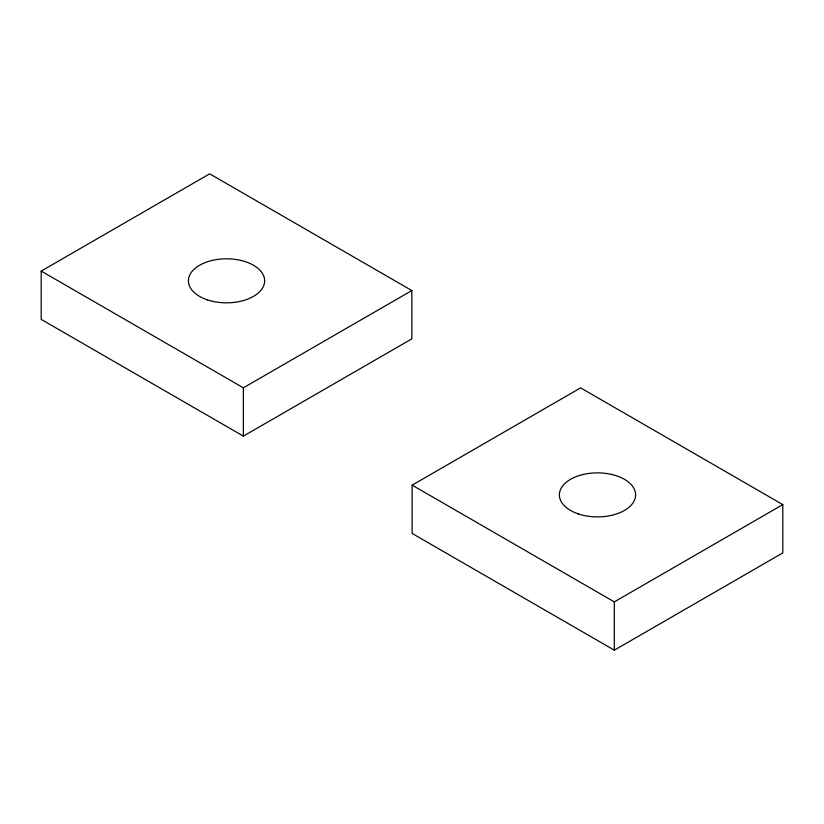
<?xml version="1.0" encoding="UTF-8"?>
<svg xmlns="http://www.w3.org/2000/svg" width="824" height="824" viewBox="0 0 824 824"><rect width="100%" height="100%" fill="white"/><g stroke="black" fill="none" stroke-linecap="round" stroke-linejoin="round"><path stroke-width="1.24" d="M41.2 271.086L41.2 319.393L243.368 436.123L411.846 338.86L411.846 290.553L209.677 173.823L41.2 271.086L243.368 387.816L411.846 290.553M243.368 436.123L243.368 387.816M412.154 485.151L412.154 533.447L614.323 650.177L782.8 552.914L782.8 504.607L580.632 387.877L412.154 485.151L614.323 601.88L782.8 504.607M614.323 650.177L614.323 601.88M578.417 513.939A38.12 22.011 0 0 0 635.603 494.884A38.12 22.011 0 0 0 578.417 475.819A38.12 22.011 0 0 0 578.417 513.939M207.463 299.885A38.12 22.011 0 0 0 264.648 280.819A38.12 22.011 0 0 0 207.463 261.764A38.12 22.011 0 0 0 207.463 299.885"/></g></svg>
